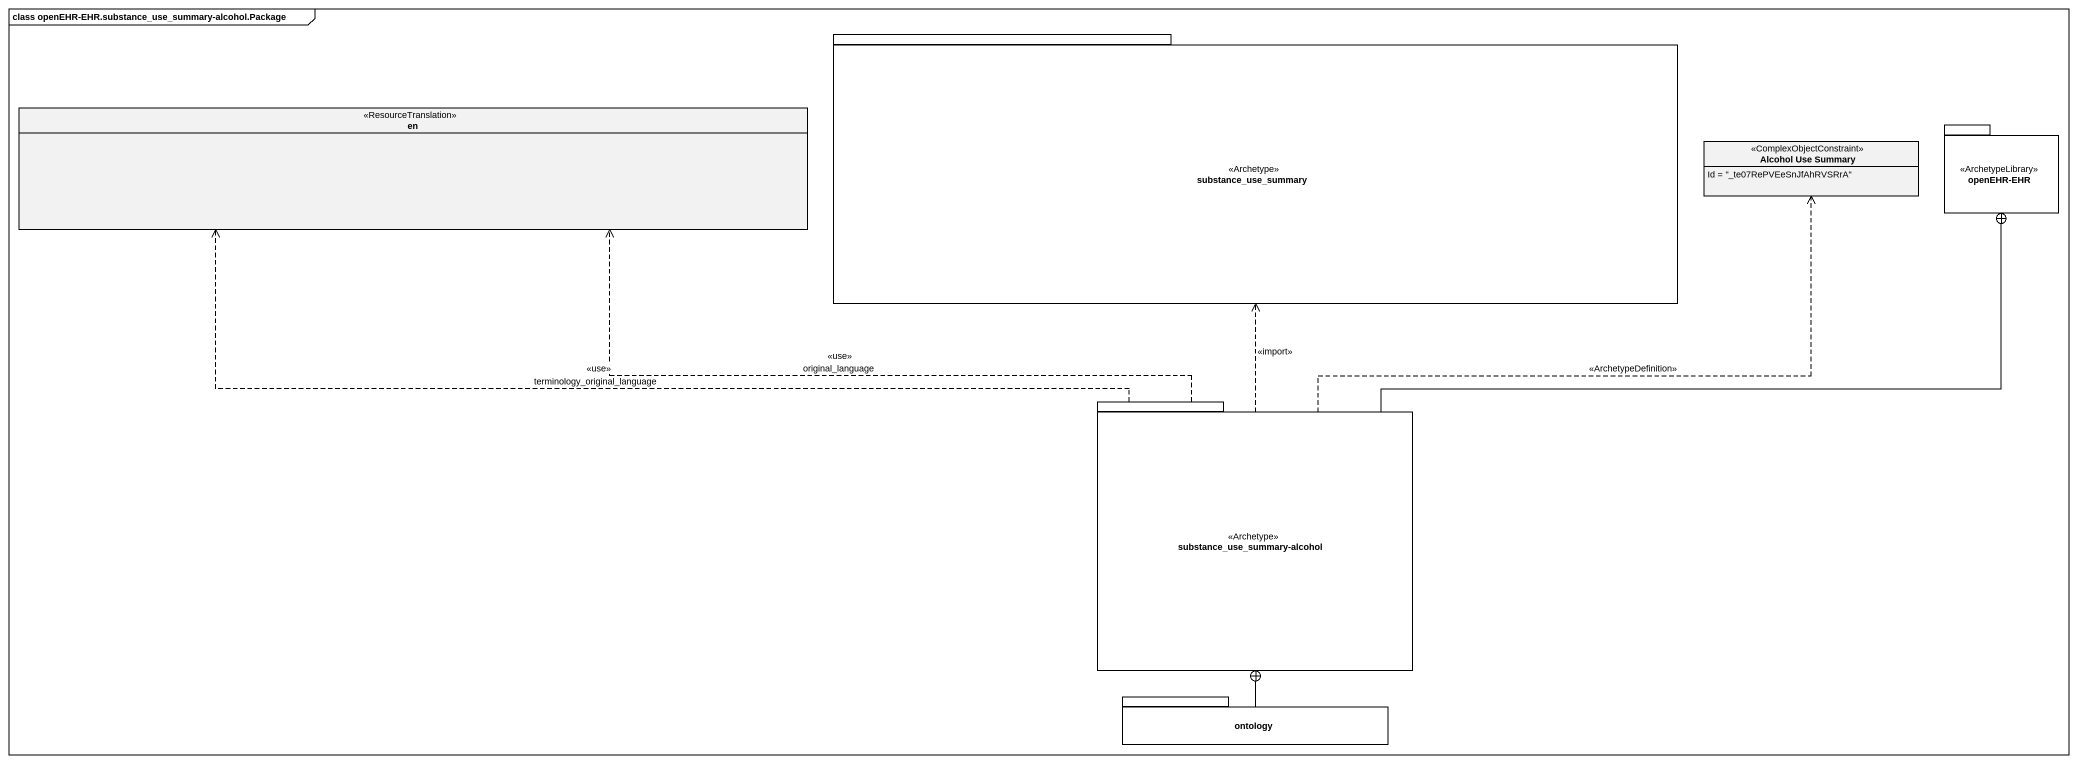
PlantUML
@startuml
mainframe class openEHR-EHR.substance_use_summary-alcohol.Package
hide circle
hide empty members
package substance_use_summary <<Archetype>> {
}
enum en <<ResourceTranslation>>
class "Alcohol Use Summary" as Alcohol_Use_Summary <<ComplexObjectConstraint>> {
  Id = "_te07RePVEeSnJfAhRVSRrA"
}
package "openEHR-EHR" as openEHR_EHR <<ArchetypeLibrary>> {
}
package "substance_use_summary-alcohol" as substance_use_summary_2 <<Archetype>> {
}
package ontology {
}
substance_use_summary_2 .up.> substance_use_summary : <<import>>
substance_use_summary_2 .left.> en : <<use>>\nterminology_original_language
substance_use_summary_2 .left.> en : <<use>>\noriginal_language
substance_use_summary_2 .up.> Alcohol_Use_Summary : <<ArchetypeDefinition>>
substance_use_summary_2 -right-+ openEHR_EHR
ontology -up-+ substance_use_summary_2
@enduml
